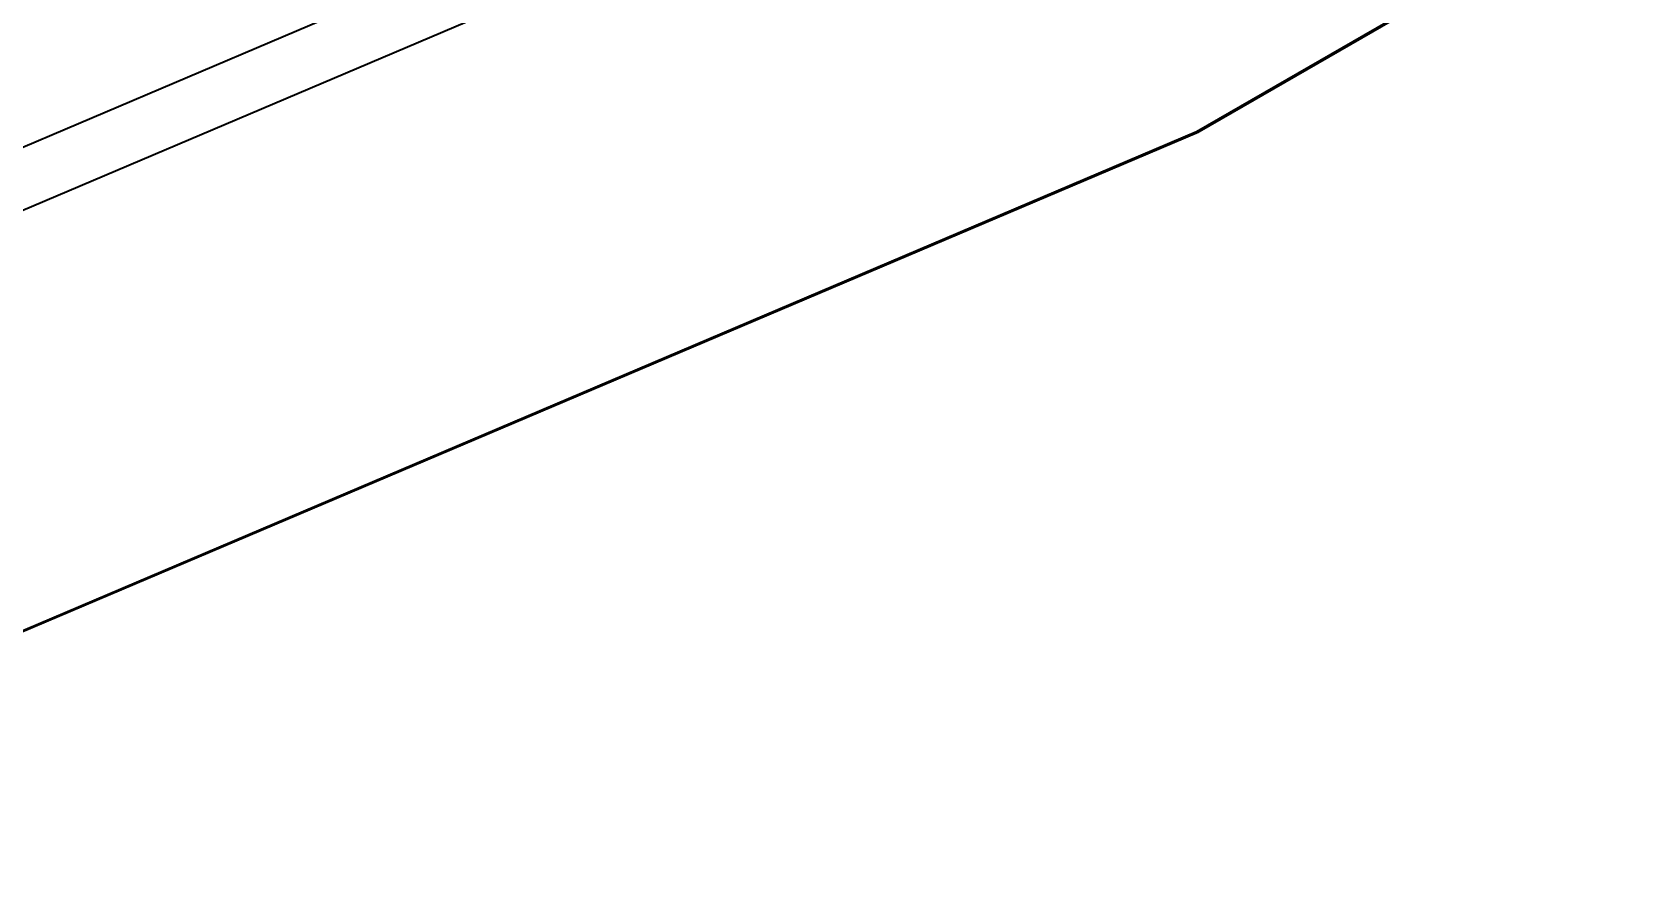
# Model space of a CAD drawing. Header units: inches. Extents: x -20.7 to 49, y -43 to 17.2.
# Drawn here: x 40.21 to 47.55, y -42.62 to -38.72 of the extents above; entities that cross this region are included whole.
import ezdxf

# ---------------------------------------------------------------- set-up
doc = ezdxf.new("R2010")
doc.units = ezdxf.units.IN
doc.header["$MEASUREMENT"] = 0
doc.layers.add('Visible (ANSI)', color=7, linetype='Continuous', lineweight=50)
doc.layers.add('Visible Narrow (ANSI)', color=7, linetype='Continuous', lineweight=35)

msp = doc.modelspace()

# ---------------------------------------------------------------- linework, layer by layer
at = {"layer": 'Visible (ANSI)'}
for p, q in [((47.55415388590828, -38.04507831503234), (45.58121546710867, -39.18415484222085)), ((45.57969321999607, -39.18491449602702), (37.51063094842287, -42.61693729992801))]:
    msp.add_line(p, q, dxfattribs=at)
msp.add_ellipse((45.47480495282286, -38.97282707458461), major_axis=(0.105660936575048, -0.2117307309073425), ratio=0.2431713969212556, start_param=6.128050261583015, end_param=6.29796871631003, dxfattribs=at)
at = {"layer": 'Visible Narrow (ANSI)'}
for p, q in [((46.75572293338976, -36.45296014666563), (38.53378801930924, -39.95000443354936)), ((38.69741920218484, -40.17049255598958), (46.74161769425954, -36.74904508976203)), ((47.52078053179974, -38.06041823687959), (45.57124155686944, -39.18598508885128)), ((45.57124155686944, -39.18598508885128), (37.52704306479474, -42.60743255507881))]:
    msp.add_line(p, q, dxfattribs=at)

doc.saveas('drawing.dxf')
